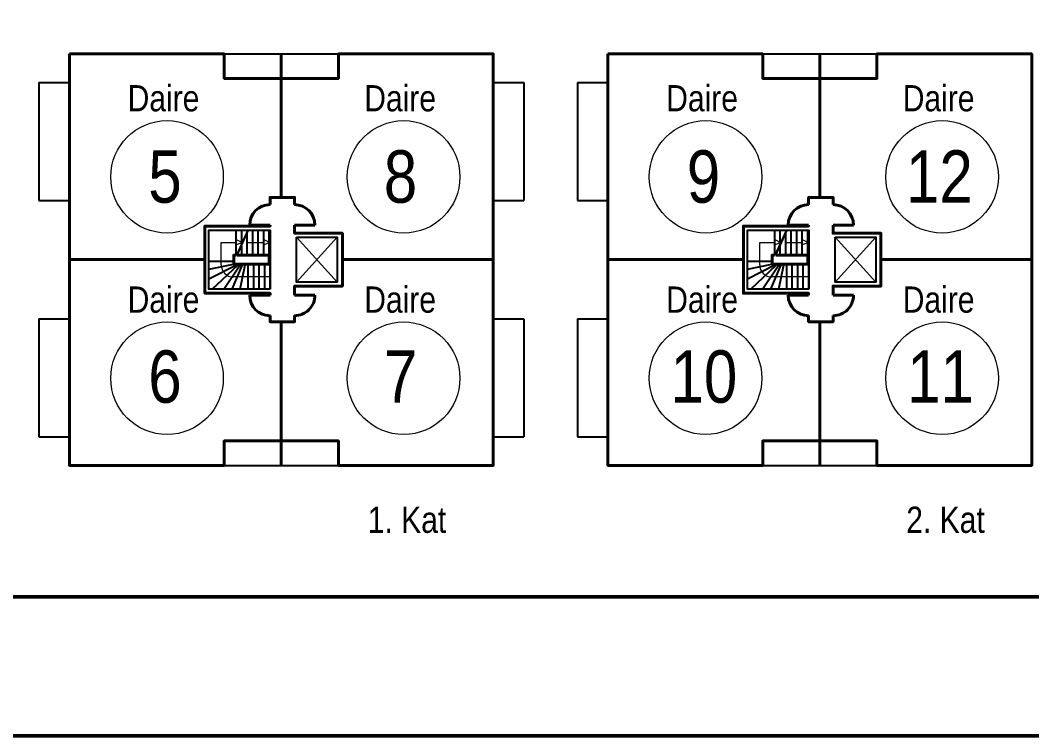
# Model space of a CAD drawing. Header units: millimetres. Extents: x 1852829 to 1882754, y -270850 to -231658.
# Drawn here: x 1857500 to 1859816, y -235669 to -234030 of the extents above; entities that cross this region are included whole.
import ezdxf

# ---------------------------------------------------------------- set-up
doc = ezdxf.new("R2010")
doc.units = ezdxf.units.MM
for name, color, linetype, lineweight in [('a_görünüş', 32, 'Continuous', 25), ('a_görünüş_kalın', 20, 'Continuous', 40), ('a_not_misc', 144, 'Continuous', 5), ('a_not_text', 7, 'Continuous', 13), ('a_çerçeve_line', 7, 'Continuous', 50)]:
    doc.layers.add(name, color=color, linetype=linetype, lineweight=lineweight)
doc.styles.get("Standard").update_dxf_attribs({"font": 'ARIALN.TTF'})

msp = doc.modelspace()

# ---------------------------------------------------------------- linework, layer by layer
at = {"layer": 'a_görünüş'}
for p, q in [((1857967.5, -234107.6), (1858228.7, -234107.6)), ((1859200.4, -234107.6), (1859461.7, -234107.6)), ((1857543.1, -234172.9), (1857612.9, -234172.9)), ((1858583.3, -234172.9), (1858653.1, -234172.9)), ((1858776.1, -234172.9), (1858845.8, -234172.9)), ((1857543.1, -234443.5), (1857612.9, -234443.5)), ((1858583.3, -234443.5), (1858653.1, -234443.5)), ((1858776.1, -234443.5), (1858845.8, -234443.5)), ((1857994.3, -234512.1), (1857994.3, -234567.2)), ((1858006.9, -234512.1), (1858006.9, -234542.3)), ((1858019.5, -234520), (1858019.5, -234567.2)), ((1858032.1, -234512.1), (1858032.1, -234567.2)), ((1858044.7, -234512.1), (1858044.7, -234567.2)), ((1858057.3, -234512.1), (1858057.3, -234567.2)), ((1858069.9, -234511.2), (1858069.9, -234567.2)), ((1859227.2, -234512.1), (1859227.2, -234567.2)), ((1859239.8, -234512.1), (1859239.8, -234542.3)), ((1859252.4, -234520), (1859252.4, -234567.2)), ((1859265, -234512.1), (1859265, -234567.2)), ((1859277.6, -234512.1), (1859277.6, -234567.2)), ((1859290.2, -234512.1), (1859290.2, -234567.2)), ((1859302.8, -234511.2), (1859302.8, -234567.2)), ((1858006.9, -234548), (1858006.9, -234567.2)), ((1859239.8, -234548), (1859239.8, -234567.2)), ((1857988.5, -234590.5), (1857988.5, -234567.2)), ((1857988.5, -234567.2), (1857995.7, -234567.2)), ((1857990.8, -234588.1), (1857990.8, -234569.5)), ((1857990.8, -234569.5), (1857994.6, -234569.5)), ((1857997.2, -234569.5), (1858068.9, -234569.5)), ((1857998.2, -234567.2), (1858071.3, -234567.2)), ((1859221.4, -234590.5), (1859221.4, -234567.2)), ((1859221.4, -234567.2), (1859228.6, -234567.2)), ((1859223.7, -234588.1), (1859223.7, -234569.5)), ((1859223.7, -234569.5), (1859227.6, -234569.5)), ((1859230.2, -234569.5), (1859301.9, -234569.5)), ((1859231.2, -234567.2), (1859304.2, -234567.2)), ((1857932.5, -234582.4), (1857988.5, -234582.4)), ((1857932.5, -234600.6), (1857988.5, -234589.1)), ((1857932.5, -234622.9), (1857995.3, -234590.5)), ((1857939.9, -234646.5), (1857999.2, -234590.5)), ((1857966.7, -234646.5), (1858004, -234590.5)), ((1857985.8, -234646.5), (1858009.6, -234590.5)), ((1858071.3, -234590.5), (1857988.5, -234590.5)), ((1858068.9, -234588.1), (1857990.8, -234588.1)), ((1858004.2, -234646.5), (1858015.7, -234590.5)), ((1858022.3, -234646.5), (1858022.3, -234590.5)), ((1858034.9, -234646.5), (1858034.9, -234590.5)), ((1858047.5, -234646.5), (1858047.5, -234590.5)), ((1858060.1, -234646.5), (1858060.1, -234590.5)), ((1858072.7, -234645.5), (1858072.7, -234590.5)), ((1859165.4, -234582.4), (1859221.4, -234582.4)), ((1859165.4, -234600.6), (1859221.4, -234589.1)), ((1859165.4, -234622.9), (1859228.2, -234590.5)), ((1859172.9, -234646.5), (1859232.2, -234590.5)), ((1859199.6, -234646.5), (1859237, -234590.5)), ((1859218.8, -234646.5), (1859242.6, -234590.5)), ((1859304.2, -234590.5), (1859221.4, -234590.5)), ((1859301.9, -234588.1), (1859223.7, -234588.1)), ((1859237.2, -234646.5), (1859248.7, -234590.5)), ((1859255.2, -234646.5), (1859255.2, -234590.5)), ((1859267.8, -234646.5), (1859267.8, -234590.5)), ((1859280.4, -234646.5), (1859280.4, -234590.5)), ((1859293, -234646.5), (1859293, -234590.5)), ((1859305.6, -234645.5), (1859305.6, -234590.5)), ((1857543.1, -234714.1), (1857612.9, -234714.1)), ((1858583.3, -234714.1), (1858653.1, -234714.1)), ((1858776.1, -234714.1), (1858845.8, -234714.1)), ((1857543.1, -234984.7), (1857612.9, -234984.7)), ((1858583.3, -234984.7), (1858653.1, -234984.7)), ((1858776.1, -234984.7), (1858845.8, -234984.7)), ((1857967.5, -235050), (1858228.7, -235050)), ((1859200.4, -235050), (1859461.7, -235050))]:
    msp.add_line(p, q, dxfattribs=at)
for points in [[(1857543.1, -234172.9), (1857543.1, -234443.5)], [(1858653.1, -234172.9), (1858653.1, -234443.5)], [(1858776.1, -234172.9), (1858776.1, -234443.5)], [(1858068.9, -234569.5), (1858068.9, -234588.1)], [(1858071.3, -234567.2), (1858071.3, -234590.5)], [(1859301.9, -234569.5), (1859301.9, -234588.1)], [(1859304.2, -234567.2), (1859304.2, -234590.5)], [(1857543.1, -234714.1), (1857543.1, -234984.7)], [(1858653.1, -234714.1), (1858653.1, -234984.7)], [(1858776.1, -234714.1), (1858776.1, -234984.7)]]:
    msp.add_lwpolyline(points, dxfattribs=at)
for points in [[(1858072.7, -234646.5), (1857932.5, -234646.5), (1857932.5, -234511.2), (1858072.7, -234511.2)], [(1859305.6, -234646.5), (1859165.4, -234646.5), (1859165.4, -234511.2), (1859305.6, -234511.2)], [(1858133.1, -234527.5), (1858226.4, -234527.5), (1858226.4, -234630.1), (1858133.1, -234630.1)], [(1859366, -234527.5), (1859459.4, -234527.5), (1859459.4, -234630.1), (1859366, -234630.1)]]:
    msp.add_lwpolyline(points, close=True, dxfattribs=at)
at = {"layer": 'a_görünüş_kalın'}
for p, q in [((1858072.4, -234499.5), (1858025.8, -234499.5)), ((1858128.4, -234499.5), (1858175.1, -234499.5)), ((1859305.4, -234499.5), (1859258.7, -234499.5)), ((1859361.4, -234499.5), (1859408, -234499.5)), ((1858072.4, -234660.5), (1858025.8, -234660.5)), ((1858128.4, -234660.5), (1858175.1, -234660.5)), ((1859305.4, -234660.5), (1859258.7, -234660.5)), ((1859361.4, -234660.5), (1859408, -234660.5))]:
    msp.add_line(p, q, dxfattribs=at)
for points in [[(1857612.9, -234107.6), (1857967.5, -234107.6), (1857967.5, -234163.6), (1858228.7, -234163.6), (1858228.7, -234107.6), (1858583.3, -234107.6), (1858583.3, -234163.6), (1858583.3, -235050), (1858228.7, -235050), (1858228.7, -234994.1), (1857967.5, -234994.1), (1857967.5, -235050), (1857612.9, -235050)], [(1858845.8, -234107.6), (1859200.4, -234107.6), (1859200.4, -234163.6), (1859461.7, -234163.6), (1859461.7, -234107.6), (1859816.3, -234107.6), (1859816.3, -234163.6), (1859816.3, -235050), (1859461.7, -235050), (1859461.7, -234994.1), (1859200.4, -234994.1), (1859200.4, -235050), (1858845.8, -235050)]]:
    msp.add_lwpolyline(points, close=True, dxfattribs=at)
for points in [[(1858098.1, -234107.6), (1858098.1, -234436.4), (1858072.4, -234436.4), (1858072.4, -234452.8)], [(1859331.1, -234107.6), (1859331.1, -234436.4), (1859305.4, -234436.4), (1859305.4, -234452.8)], [(1858128.4, -234452.8), (1858128.4, -234436.4), (1858098.1, -234436.4)], [(1859361.4, -234452.8), (1859361.4, -234436.4), (1859331.1, -234436.4)], [(1858072.4, -234499.5), (1858072.4, -234501.8), (1857923.1, -234501.8), (1857923.1, -234655.8), (1858072.4, -234655.8), (1858072.4, -234660.5)], [(1858128.4, -234660.5), (1858128.4, -234639.5), (1858238.1, -234639.5), (1858238.1, -234518.2), (1858128.4, -234518.2), (1858128.4, -234499.5)], [(1859305.4, -234499.5), (1859305.4, -234501.8), (1859156.1, -234501.8), (1859156.1, -234655.8), (1859305.4, -234655.8), (1859305.4, -234660.5)], [(1859361.4, -234660.5), (1859361.4, -234639.5), (1859471, -234639.5), (1859471, -234518.2), (1859361.4, -234518.2), (1859361.4, -234499.5)], [(1857923.1, -234578.8), (1857612.9, -234578.8)], [(1858238.1, -234578.8), (1858583.3, -234578.8)], [(1859156.1, -234578.8), (1858845.8, -234578.8)], [(1859471, -234578.8), (1859816.3, -234578.8)], [(1858072.4, -234707.1), (1858072.4, -234721.2), (1858128.4, -234721.2), (1858128.4, -234707.1)], [(1859305.4, -234707.1), (1859305.4, -234721.2), (1859361.4, -234721.2), (1859361.4, -234707.1)], [(1858098.1, -235050), (1858098.1, -234721.2)], [(1859331.1, -235050), (1859331.1, -234721.2)]]:
    msp.add_lwpolyline(points, dxfattribs=at)
for centre, start, end in [((1858072.4, -234499.5), 90, 180), ((1858128.4, -234499.5), 0, 90), ((1859305.4, -234499.5), 90, 180), ((1859361.4, -234499.5), 0, 90), ((1858072.4, -234660.5), 180, 270), ((1858128.4, -234660.5), 270, 0.0001), ((1859305.4, -234660.5), 180, 270), ((1859361.4, -234660.5), 270, 0.0001)]:
    msp.add_arc(centre, 46.7, start, end, dxfattribs=at)
at = {"layer": 'a_not_misc'}
for p, q in [((1857960.5, -234539.2), (1857995.7, -234539.2)), ((1857960.5, -234590.5), (1857960.5, -234539.2)), ((1858020.9, -234539.2), (1858058.7, -234539.2)), ((1859193.4, -234539.2), (1859228.6, -234539.2)), ((1859193.4, -234590.5), (1859193.4, -234539.2)), ((1859253.8, -234539.2), (1859291.6, -234539.2)), ((1858071.3, -234618.5), (1857988.5, -234618.5)), ((1859304.2, -234618.5), (1859221.4, -234618.5))]:
    msp.add_line(p, q, dxfattribs=at)
for points in [[(1858020.9, -234511.2), (1857994.6, -234569.5)], [(1858023.4, -234511.2), (1857997.2, -234569.5)], [(1859253.8, -234511.2), (1859227.6, -234569.5)], [(1859256.4, -234511.2), (1859230.2, -234569.5)], [(1858008.3, -234539.2), (1857995.7, -234533.3)], [(1858008.3, -234539.2), (1857995.7, -234545)], [(1858071.3, -234539.2), (1858058.7, -234533.3)], [(1858071.3, -234539.2), (1858058.7, -234545)], [(1858133.1, -234527.5), (1858226.4, -234630.1)], [(1858226.4, -234527.5), (1858133.1, -234630.1)], [(1859241.2, -234539.2), (1859228.6, -234533.3)], [(1859241.2, -234539.2), (1859228.6, -234545)], [(1859304.2, -234539.2), (1859291.6, -234533.3)], [(1859304.2, -234539.2), (1859291.6, -234545)], [(1859366, -234527.5), (1859459.4, -234630.1)], [(1859459.4, -234527.5), (1859366, -234630.1)]]:
    msp.add_lwpolyline(points, dxfattribs=at)
for centre in [(1857836.5, -234389.2), (1858378.1, -234389.2), (1859069.4, -234389.2), (1859611.1, -234389.2), (1857836.5, -234850.4), (1858378.1, -234850.4), (1859069.4, -234850.4), (1859611.1, -234850.4)]:
    msp.add_circle(centre, 128.9, dxfattribs=at)
for centre in [(1857988.5, -234590.5), (1859221.4, -234590.5)]:
    msp.add_arc(centre, 28, 180, 270, dxfattribs=at)
at = {"layer": 'a_çerçeve_line'}
msp.add_line((1855056.2, -235351.5), (1861229.5, -235351.5), dxfattribs=at)
msp.add_lwpolyline([(1861229.5, -232391.5), (1852828.6, -232391.5), (1852828.6, -235669.4), (1861229.5, -235669.4), (1861229.5, -232391.5)], dxfattribs=at)

# ---------------------------------------------------------------- texts
at = {"layer": 'a_not_text'}
for s, height, p in [('Daire', 60, (1857746.4, -234239.1)), ('Daire', 60, (1858288.1, -234239.1)), ('Daire', 60, (1858979.4, -234239.1)), ('Daire', 60, (1859521, -234239.1)), ('5', 120, (1857793.6, -234448.4)), ('8', 120, (1858332.8, -234448.4)), ('9', 120, (1859026.5, -234448.4)), ('12', 120, (1859528.4, -234448.4)), ('Daire', 60, (1857746.4, -234700.3)), ('Daire', 60, (1858288.1, -234700.3)), ('Daire', 60, (1858979.4, -234700.3)), ('Daire', 60, (1859521, -234700.3)), ('6', 120, (1857793.6, -234906.6)), ('7', 120, (1858332.8, -234906.6)), ('10', 120, (1858989.2, -234906.6)), ('11', 120, (1859531, -234906.6)), ('1. Kat', 60, (1858296.1, -235204.6)), ('2. Kat', 60, (1859529, -235204.6))]:
    msp.add_text(s, height=height, dxfattribs=at).set_placement(p)

doc.saveas('drawing.dxf')
